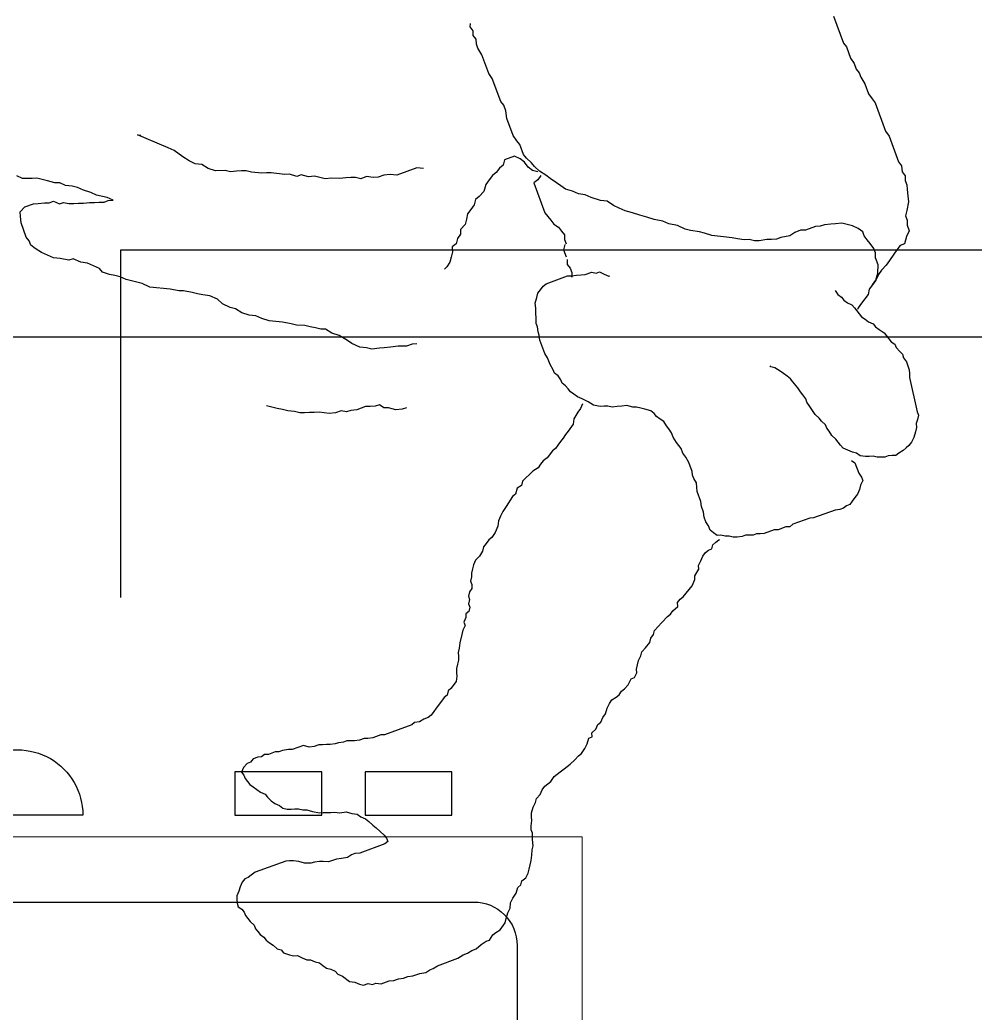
# Model space of a CAD drawing. Header units: millimetres. Extents: x 33350 to 35310, y -217097 to -211540.
# Drawn here: x 33778.88 to 33822.87, y -214565.25 to -214519.48 of the extents above; entities that cross this region are included whole.
import ezdxf
from ezdxf.enums import TextEntityAlignment as Align

# ---------------------------------------------------------------- set-up
doc = ezdxf.new("R2010")
doc.units = ezdxf.units.MM
doc.header["$LTSCALE"] = 60
doc.header["$MEASUREMENT"] = 0
doc.linetypes.add('DASHED', pattern=[0.75, 0.5, -0.25])
for name, color, linetype, lineweight in [('-DWG_ANA', 7, 'Continuous', 0), ('-DWG_DETAY1', 7, 'Continuous', 25), ('NO', 7, 'Continuous', 0), ('s-depo', 140, 'Continuous', 25)]:
    doc.layers.add(name, color=color, linetype=linetype, lineweight=lineweight)
doc.layers.add('BL-E', color=32, linetype='Continuous')
doc.styles.add('ROMANS', font='ROMANSTW.SHX', dxfattribs={"width": 0.8})

# ---------------------------------------------------------------- blocks, each defined once
blk = doc.blocks.new('1YM-inox2000STR')
at = {"layer": '-DWG_ANA', "color": 0}
for p, q in [((0, 0), (0, -34)), ((0, -34), (61, -34))]:
    blk.add_line(p, q, dxfattribs=at)
at = {"layer": '-DWG_DETAY1', "color": 0}
blk.add_lwpolyline([(58, -5), (58, -29, -0.414214), (56, -31), (5, -31, -0.414214), (3, -29), (3, -5, -0.414214), (5, -3), (56, -3, -0.414214)], format="xyb", close=True, dxfattribs=at)
for points in [[(10, -35), (6, -35), (6, -37), (10, -37), (10, -35)], [(16, -35), (12, -35), (12, -37), (16, -37), (16, -35)]]:
    blk.add_lwpolyline(points, dxfattribs=at)
blk.add_lwpolyline([(26, -35), (29, -35, -1.004224), (23, -35), (26, -35)], format="xyb", dxfattribs=at)
at = {"layer": 'NO', "linetype": 'Continuous', "style": 'ROMANS', "width": 0.8}
blk.add_attdef('NO', text='', height=10, dxfattribs=at).set_placement((31, -17), align=Align.MIDDLE)
blk = doc.blocks.new('T_C')
at = {"layer": '-DWG_DETAY1', "color": 0, "linetype": 'DASHED'}
for p, q in [((5, -4), (5, 12)), ((45, 12), (45, -4))]:
    blk.add_line(p, q, dxfattribs=at)
at = {"layer": '-DWG_DETAY1', "color": 0, "linetype": 'Continuous'}
blk.add_line((45, -4), (5, -4), dxfattribs=at)
blk = doc.blocks.new('7878')
at = {"layer": 'BL-E', "linetype": 'Continuous'}
blk.add_lwpolyline([(44146.557, -28834.535), (44146.557, -29019.535), (44216.557, -29019.535), (44216.557, -28834.535)], close=True, dxfattribs=at)
at = {"layer": 'BL-E', "linetype": 'Continuous', "extrusion": (0, 0, -1), "zscale": -1, "rotation": 270}
blk.add_blockref('T_C', (-44216.557, -28959.535), dxfattribs=at)
at = {"layer": 'BL-E', "linetype": 'Continuous', "style": 'ROMANS', "text_generation_flag": 4, "width": 0.8}
blk.add_attdef('NO', text='', height=10, rotation=270, dxfattribs=at).set_placement((44189.265, -28998.355), align=Align.MIDDLE)
blk = doc.blocks.new('İNSAN-1')
for p, q in [((-32.809, 5.156), (-33.268, 3.91)), ((-16.212, 4.485), (-16.074, 4.657)), ((-16.074, 4.657), (-16.091, 4.813)), ((-16.357, 4.091), (-16.219, 4.264)), ((-16.219, 4.264), (-16.212, 4.485)), ((-33.406, 3.737), (-33.599, 3.212)), ((-33.268, 3.91), (-33.406, 3.737)), ((-16.623, 3.369), (-16.436, 3.673)), ((-16.436, 3.673), (-16.364, 3.87)), ((-16.364, 3.87), (-16.357, 4.091)), ((-33.599, 3.212), (-33.762, 2.974)), ((-16.937, 2.516), (-16.623, 3.369)), ((-33.762, 2.974), (-33.858, 2.712)), ((-34.069, 2.342), (-34.255, 2.038)), ((-33.996, 2.539), (-34.069, 2.342)), ((-33.858, 2.712), (-33.996, 2.539)), ((-17.099, 2.278), (-16.937, 2.516)), ((-34.255, 2.038), (-34.424, 1.579)), ((-17.485, 1.229), (-17.099, 2.278)), ((-34.424, 1.579), (-34.586, 1.341)), ((-34.725, 1.168), (-35.208, -0.144)), ((-34.586, 1.341), (-34.725, 1.168)), ((-17.72, 0.793), (-17.623, 1.056)), ((-17.623, 1.056), (-17.485, 1.229)), ((-17.775, 0.441), (-17.72, 0.793)), ((-18.065, -0.346), (-17.775, 0.441)), ((-35.37, -0.382), (-35.804, -1.563)), ((-35.208, -0.144), (-35.37, -0.382)), ((-18.227, -0.584), (-18.065, -0.346)), ((-2.172, -0.907), (-0.76, -0.31)), ((-0.76, -0.31), (-0.915, -0.327)), ((-18.534, -1.216), (-18.365, -0.757)), ((-18.365, -0.757), (-18.227, -0.584)), ((-2.442, -1.032), (-2.172, -0.907)), ((-18.672, -1.389), (-18.534, -1.216)), ((-18.386, -1.42), (-18.116, -1.295)), ((-18.116, -1.295), (-17.657, -1.465)), ((-3.143, -1.519), (-2.849, -1.329)), ((-2.849, -1.329), (-2.442, -1.032)), ((-35.943, -1.736), (-35.974, -2.022)), ((-35.804, -1.563), (-35.943, -1.736)), ((-19.266, -1.99), (-19.038, -1.775)), ((-19.038, -1.775), (-18.9, -1.603)), ((-18.955, -1.955), (-18.752, -1.807)), ((-18.9, -1.603), (-18.672, -1.389)), ((-18.752, -1.807), (-18.589, -1.568)), ((-18.589, -1.568), (-18.386, -1.42)), ((-17.657, -1.465), (-17.598, -1.71)), ((-17.598, -1.71), (-17.425, -1.848)), ((-4.016, -1.867), (-3.723, -1.677)), ((-3.723, -1.677), (-3.412, -1.643)), ((-3.412, -1.643), (-3.143, -1.519)), ((-36.112, -2.195), (-36.118, -2.416)), ((-35.974, -2.022), (-36.112, -2.195)), ((-19.763, -2.328), (-19.56, -2.179)), ((-19.56, -2.179), (-19.266, -1.99)), ((-19.339, -2.186), (-19.19, -2.39)), ((-19.201, -2.014), (-18.955, -1.955)), ((-17.425, -1.848), (-17.277, -2.052)), ((-17.277, -2.052), (-17.104, -2.19)), ((-17.104, -2.19), (-16.955, -2.393)), ((-13.93, -1.868), (-13.619, -1.834)), ((-13.619, -1.834), (-12.7, -2.172)), ((-12.7, -2.172), (-12.389, -2.137)), ((-12.389, -2.137), (-12.102, -2.168)), ((-12.102, -2.168), (-11.84, -2.265)), ((-11.84, -2.265), (-11.619, -2.272)), ((-11.619, -2.272), (-11.308, -2.237)), ((-11.308, -2.237), (-11.045, -2.334)), ((-11.045, -2.334), (-10.8, -2.275)), ((-10.8, -2.275), (-10.579, -2.282)), ((-10.579, -2.282), (-10.358, -2.289)), ((-9.408, -2.341), (-9.163, -2.282)), ((-9.163, -2.282), (-8.918, -2.223)), ((-8.918, -2.223), (-8.631, -2.254)), ((-8.631, -2.254), (-8.296, -2.154)), ((-8.296, -2.154), (-8.099, -2.227)), ((-8.099, -2.227), (-7.764, -2.127)), ((-7.764, -2.127), (-7.543, -2.134)), ((-7.543, -2.134), (-6.921, -2.064)), ((-6.921, -2.064), (-6.7, -2.071)), ((-6.7, -2.071), (-6.479, -2.078)), ((-6.479, -2.078), (-6.013, -2.026)), ((-6.013, -2.026), (-5.768, -1.968)), ((-5.768, -1.968), (-5.547, -1.974)), ((-5.547, -1.974), (-5.325, -1.981)), ((-5.325, -1.981), (-5.039, -2.012)), ((-5.039, -2.012), (-4.794, -1.954)), ((-4.794, -1.954), (-4.351, -1.967)), ((-4.351, -1.967), (-4.016, -1.867)), ((4.533, -2.333), (4.802, -2.208)), ((-36.191, -2.613), (-36.198, -2.834)), ((-36.118, -2.416), (-36.191, -2.613)), ((-20.464, -2.815), (-20.261, -2.666)), ((-20.261, -2.666), (-20.057, -2.518)), ((-20.057, -2.518), (-19.763, -2.328)), ((-19.017, -2.528), (-19.524, -3.906)), ((-19.19, -2.39), (-19.017, -2.528)), ((-16.955, -2.393), (-16.807, -2.597)), ((-16.807, -2.597), (-16.706, -2.932)), ((-10.358, -2.289), (-10.071, -2.32)), ((-10.071, -2.32), (-9.695, -2.31)), ((-9.695, -2.31), (-9.408, -2.341)), ((1.728, -2.865), (1.997, -2.74)), ((1.997, -2.74), (2.243, -2.682)), ((2.243, -2.682), (2.554, -2.647)), ((2.554, -2.647), (2.823, -2.523)), ((2.823, -2.523), (3.044, -2.53)), ((3.044, -2.53), (3.379, -2.429)), ((3.379, -2.429), (3.624, -2.371)), ((3.624, -2.371), (3.869, -2.312)), ((3.869, -2.312), (4.09, -2.319)), ((4.09, -2.319), (4.312, -2.326)), ((4.312, -2.326), (4.533, -2.333)), ((-36.229, -3.12), (-36.26, -3.407)), ((-36.198, -2.834), (-36.229, -3.12)), ((-22.074, -3.34), (-21.649, -3.198)), ((-21.649, -3.198), (-21.38, -3.074)), ((-21.38, -3.074), (-21.069, -3.039)), ((-21.069, -3.039), (-20.799, -2.915)), ((-20.799, -2.915), (-20.464, -2.815)), ((-16.706, -2.932), (-16.492, -3.16)), ((-16.492, -3.16), (-16.319, -3.298)), ((0.633, -3.207), (1.124, -3.089)), ((1.124, -3.089), (1.393, -2.965)), ((1.393, -2.965), (1.728, -2.865)), ((-36.26, -3.407), (-36.183, -3.807)), ((-22.947, -3.689), (-22.678, -3.564)), ((-22.678, -3.564), (-22.385, -3.374)), ((-22.385, -3.374), (-22.074, -3.34)), ((-16.319, -3.298), (-16.26, -3.543)), ((-16.26, -3.543), (-16.112, -3.747)), ((0.364, -3.331), (0.633, -3.207)), ((0.585, -3.338), (0.364, -3.331)), ((0.782, -3.41), (0.585, -3.338)), ((1.003, -3.417), (0.782, -3.41)), ((1.224, -3.424), (1.003, -3.417)), ((1.445, -3.431), (1.224, -3.424)), ((1.732, -3.462), (1.445, -3.431)), ((1.953, -3.469), (1.732, -3.462)), ((2.174, -3.476), (1.953, -3.469)), ((2.395, -3.483), (2.174, -3.476)), ((2.64, -3.424), (2.395, -3.483)), ((2.837, -3.496), (2.64, -3.424)), ((3.107, -3.372), (2.837, -3.496)), ((3.303, -3.445), (3.107, -3.372)), ((3.524, -3.451), (3.303, -3.445)), ((3.811, -3.482), (3.524, -3.451)), ((4.032, -3.489), (3.811, -3.482)), ((4.426, -3.634), (4.032, -3.489)), ((4.64, -3.862), (4.426, -3.634)), ((-36.125, -4.052), (-36.197, -4.249)), ((-36.183, -3.807), (-36.125, -4.052)), ((-24.557, -4.214), (-24.222, -4.113)), ((-24.222, -4.113), (-23.887, -4.013)), ((-23.887, -4.013), (-23.552, -3.913)), ((-23.552, -3.913), (-23.217, -3.813)), ((-23.217, -3.813), (-22.947, -3.689)), ((-19.662, -4.078), (-19.801, -4.251)), ((-19.524, -3.906), (-19.662, -4.078)), ((-16.112, -3.747), (-15.963, -3.95)), ((-15.963, -3.95), (-15.904, -4.196)), ((4.603, -4.37), (4.634, -4.083)), ((4.634, -4.083), (4.64, -3.862)), ((-36.204, -4.47), (-36.301, -4.733)), ((-36.197, -4.249), (-36.204, -4.47)), ((-33.952, -4.629), (-33.682, -4.504)), ((-33.682, -4.504), (-33.437, -4.446)), ((-33.437, -4.446), (-33.192, -4.387)), ((-33.192, -4.387), (-32.905, -4.418)), ((-32.905, -4.418), (-32.684, -4.425)), ((-32.684, -4.425), (-32.398, -4.456)), ((-32.398, -4.456), (-32.201, -4.529)), ((-32.201, -4.529), (-31.98, -4.535)), ((-31.98, -4.535), (-31.52, -4.705)), ((-25.987, -4.656), (-25.628, -4.49)), ((-25.628, -4.49), (-25.227, -4.414)), ((-25.227, -4.414), (-24.957, -4.29)), ((-24.957, -4.29), (-24.557, -4.214)), ((-20.142, -4.572), (-20.28, -4.745)), ((-19.939, -4.424), (-20.142, -4.572)), ((-19.801, -4.251), (-19.939, -4.424)), ((-15.904, -4.196), (-15.846, -4.441)), ((-15.846, -4.441), (-15.631, -4.669)), ((4.361, -5.026), (4.603, -4.37)), ((-36.301, -4.733), (-36.176, -5.002)), ((-36.176, -5.002), (-36.076, -5.337)), ((-34.366, -5.147), (-34.228, -4.974)), ((-34.228, -4.974), (-34.156, -4.777)), ((-34.156, -4.777), (-33.952, -4.629)), ((-31.52, -4.705), (-31.299, -4.711)), ((-31.299, -4.711), (-31.036, -4.808)), ((-31.036, -4.808), (-30.798, -4.97)), ((-30.798, -4.97), (-30.38, -5.05)), ((-28.145, -5.053), (-27.213, -4.949)), ((-27.213, -4.949), (-26.878, -4.849)), ((-26.878, -4.849), (-26.633, -4.79)), ((-26.633, -4.79), (-26.232, -4.714)), ((-26.232, -4.714), (-25.987, -4.656)), ((-20.419, -4.918), (-20.425, -5.139)), ((-20.28, -4.745), (-20.419, -4.918)), ((-15.631, -4.669), (-15.638, -4.89)), ((-15.638, -4.89), (-15.49, -5.093)), ((4.223, -5.198), (4.361, -5.026)), ((-36.076, -5.337), (-35.879, -5.409)), ((-35.879, -5.409), (-35.73, -5.613)), ((-34.666, -5.558), (-34.504, -5.319)), ((-34.504, -5.319), (-34.366, -5.147)), ((-30.38, -5.05), (-30.183, -5.122)), ((-30.183, -5.122), (-29.962, -5.129)), ((-29.962, -5.129), (-29.741, -5.136)), ((-29.741, -5.136), (-29.389, -5.191)), ((-29.389, -5.191), (-29.168, -5.198)), ((-29.168, -5.198), (-28.922, -5.139)), ((-28.922, -5.139), (-28.701, -5.146)), ((-28.701, -5.146), (-28.391, -5.112)), ((-28.391, -5.112), (-28.145, -5.053)), ((-20.425, -5.139), (-20.498, -5.335)), ((-20.432, -5.36), (-20.373, -5.605)), ((-15.49, -5.093), (-15.431, -5.338)), ((-15.431, -5.338), (-15.258, -5.476)), ((-15.258, -5.476), (-15.265, -5.697)), ((3.947, -5.544), (4.151, -5.395)), ((4.151, -5.395), (4.223, -5.198)), ((-35.73, -5.613), (-35.582, -5.817)), ((-35.582, -5.817), (-35.391, -6.11)), ((-34.746, -5.975), (-34.739, -5.754)), ((-34.739, -5.754), (-34.666, -5.558)), ((-20.373, -5.605), (-20.494, -5.933)), ((-15.265, -5.697), (-15.206, -5.943)), ((-15.206, -5.943), (-15.147, -6.188)), ((3.115, -5.982), (3.384, -5.858)), ((3.384, -5.858), (3.653, -5.734)), ((3.653, -5.734), (3.947, -5.544)), ((-35.391, -6.11), (-35.243, -6.314)), ((-35.243, -6.314), (-35.029, -6.542)), ((-34.866, -6.303), (-34.746, -5.975)), ((-34.856, -6.68), (-34.866, -6.303)), ((-20.549, -6.285), (-20.687, -6.458)), ((-20.542, -6.064), (-20.549, -6.285)), ((-15.147, -6.188), (-14.998, -6.391)), ((-14.998, -6.391), (-14.891, -6.505)), ((0.997, -6.469), (1.267, -6.345)), ((1.267, -6.345), (1.536, -6.221)), ((1.536, -6.221), (1.847, -6.186)), ((1.847, -6.186), (2.206, -6.02)), ((2.206, -6.02), (2.403, -6.093)), ((2.403, -6.093), (2.804, -6.017)), ((2.804, -6.017), (3.115, -5.982)), ((-35.029, -6.542), (-34.88, -6.745)), ((-34.88, -6.745), (-34.756, -7.015)), ((-34.756, -7.015), (-34.856, -6.68)), ((-22.465, -6.826), (-22.517, -6.806)), ((-22.251, -6.727), (-22.465, -6.826)), ((-22.037, -6.628), (-22.251, -6.727)), ((-21.88, -6.686), (-22.037, -6.628)), ((-21.686, -6.639), (-21.88, -6.686)), ((-21.373, -6.754), (-21.686, -6.639)), ((-21.198, -6.76), (-21.373, -6.754)), ((-20.97, -6.784), (-21.198, -6.76)), ((-20.742, -6.809), (-20.97, -6.784)), ((-20.76, -6.654), (-20.767, -6.875)), ((-20.767, -6.875), (-20.742, -6.81)), ((-20.687, -6.458), (-20.76, -6.654)), ((-20.567, -6.814), (-20.742, -6.809)), ((-19.576, -7.179), (-20.567, -6.814)), ((-0.236, -6.984), (0.034, -6.86)), ((0.034, -6.86), (0.279, -6.801)), ((0.279, -6.801), (0.524, -6.742)), ((0.524, -6.742), (0.859, -6.642)), ((0.859, -6.642), (0.997, -6.469)), ((-34.756, -7.015), (-34.607, -7.218)), ((-34.607, -7.218), (-34.756, -7.015)), ((-34.607, -7.218), (-34.458, -7.422)), ((-19.439, -7.289), (-19.576, -7.179)), ((-19.321, -7.45), (-19.439, -7.289)), ((-1.33, -7.326), (-0.971, -7.16)), ((-0.971, -7.16), (-0.726, -7.101)), ((-0.726, -7.101), (-0.481, -7.043)), ((-0.481, -7.043), (-0.236, -6.984)), ((-34.458, -7.422), (-34.4, -7.667)), ((-34.4, -7.667), (-34.251, -7.871)), ((-33.016, -7.674), (-33.177, -7.792)), ((-32.887, -7.485), (-33.016, -7.674)), ((-19.203, -7.612), (-19.321, -7.45)), ((-19.156, -7.807), (-19.203, -7.612)), ((-4.446, -7.892), (-4.086, -7.727)), ((-4.086, -7.727), (-3.776, -7.692)), ((-3.776, -7.692), (-3.53, -7.633)), ((-3.53, -7.633), (-3.285, -7.575)), ((-3.285, -7.575), (-2.885, -7.499)), ((-2.885, -7.499), (-2.663, -7.505)), ((-2.663, -7.505), (-2.263, -7.429)), ((-2.263, -7.429), (-1.952, -7.395)), ((-1.952, -7.395), (-1.641, -7.36)), ((-1.641, -7.36), (-1.33, -7.326)), ((-34.251, -7.871), (-34.102, -8.075)), ((-34.102, -8.075), (-33.954, -8.278)), ((-33.663, -8.145), (-33.772, -8.282)), ((-33.449, -8.047), (-33.663, -8.145)), ((-33.287, -7.929), (-33.449, -8.047)), ((-33.177, -7.792), (-33.287, -7.929)), ((-19.077, -8.073), (-19.156, -7.807)), ((-19.101, -8.3), (-19.077, -8.073)), ((-5.033, -8.272), (-4.674, -8.106)), ((-4.674, -8.106), (-4.446, -7.892)), ((-34.101, -8.694), (-34.263, -8.812)), ((-33.992, -8.557), (-34.101, -8.694)), ((-33.882, -8.42), (-33.992, -8.557)), ((-33.954, -8.278), (-33.912, -8.368)), ((-33.772, -8.282), (-33.882, -8.42)), ((-19.118, -8.827), (-19.107, -8.476)), ((-19.107, -8.476), (-19.101, -8.3)), ((-6.487, -8.78), (-6.217, -8.656)), ((-6.217, -8.656), (-5.906, -8.621)), ((-5.906, -8.621), (-5.571, -8.521)), ((-5.571, -8.521), (-5.278, -8.331)), ((-5.278, -8.331), (-5.033, -8.272)), ((-34.639, -9.028), (-34.748, -9.165)), ((-34.425, -8.93), (-34.639, -9.028)), ((-34.263, -8.812), (-34.425, -8.93)), ((-19.181, -9.158), (-19.123, -9.002)), ((-19.123, -9.002), (-19.118, -8.827)), ((-8.956, -9.212), (-8.711, -9.153)), ((-8.711, -9.153), (-8.466, -9.094)), ((-8.466, -9.094), (-8.089, -9.084)), ((-8.089, -9.084), (-7.844, -9.025)), ((-7.844, -9.025), (-7.443, -8.949)), ((-7.443, -8.949), (-7.132, -8.915)), ((-7.132, -8.915), (-6.822, -8.88)), ((-6.822, -8.88), (-6.487, -8.78)), ((-35.253, -9.571), (-35.362, -9.708)), ((-35.143, -9.434), (-35.253, -9.571)), ((-34.91, -9.283), (-35.143, -9.434)), ((-34.748, -9.165), (-34.91, -9.283)), ((-19.287, -9.77), (-19.263, -9.542)), ((-19.263, -9.542), (-19.205, -9.386)), ((-19.205, -9.386), (-19.181, -9.158)), ((-10.434, -9.785), (-10.051, -9.554)), ((-10.051, -9.554), (-9.716, -9.453)), ((-9.716, -9.453), (-9.422, -9.264)), ((-9.422, -9.264), (-9.201, -9.27)), ((-9.201, -9.27), (-8.956, -9.212)), ((-35.634, -9.963), (-35.691, -10.12)), ((-35.472, -9.845), (-35.634, -9.963)), ((-35.362, -9.708), (-35.472, -9.845)), ((-19.517, -10.395), (-19.287, -9.77)), ((-13.626, -9.951), (-13.405, -9.958)), ((-13.405, -9.958), (-13.142, -10.055)), ((-13.142, -10.055), (-12.766, -10.044)), ((-12.766, -10.044), (-12.413, -10.099)), ((-10.997, -10.099), (-10.638, -9.933)), ((-10.638, -9.933), (-10.434, -9.785)), ((-35.982, -10.427), (-36.04, -10.583)), ((-35.872, -10.29), (-35.982, -10.427)), ((-35.691, -10.12), (-35.872, -10.29)), ((-19.646, -10.584), (-19.517, -10.395)), ((-12.413, -10.099), (-12.127, -10.13)), ((-12.127, -10.13), (-11.905, -10.137)), ((-11.905, -10.137), (-11.553, -10.193)), ((-11.553, -10.193), (-11.308, -10.134)), ((-11.308, -10.134), (-10.997, -10.099)), ((-36.168, -10.772), (-36.303, -11.137)), ((-36.04, -10.583), (-36.168, -10.772)), ((-29.92, -11.002), (-29.901, -10.95)), ((-19.909, -11.138), (-19.761, -10.897)), ((-19.761, -10.897), (-19.646, -10.584)), ((-36.308, -11.312), (-36.313, -11.488)), ((-36.303, -11.137), (-36.308, -11.312)), ((-30.833, -11.553), (-30.672, -11.435)), ((-30.672, -11.435), (-30.51, -11.317)), ((-30.51, -11.317), (-30.348, -11.199)), ((-30.348, -11.199), (-30.115, -11.048)), ((-30.115, -11.048), (-29.92, -11.002)), ((-20.257, -11.601), (-20.129, -11.412)), ((-20.129, -11.412), (-19.967, -11.294)), ((-19.967, -11.294), (-19.909, -11.138)), ((-36.313, -11.488), (-36.661, -13.075)), ((-31.162, -11.964), (-30.943, -11.69)), ((-30.943, -11.69), (-30.833, -11.553)), ((-20.586, -12.013), (-20.477, -11.876)), ((-20.477, -11.876), (-20.315, -11.758)), ((-20.315, -11.758), (-20.257, -11.601)), ((-31.53, -12.48), (-31.401, -12.291)), ((-31.401, -12.291), (-31.291, -12.153)), ((-31.291, -12.153), (-31.162, -11.964)), ((-21.02, -12.386), (-20.858, -12.268)), ((-20.858, -12.268), (-20.696, -12.15)), ((-20.696, -12.15), (-20.586, -12.013)), ((-31.716, -12.825), (-31.587, -12.636)), ((-31.587, -12.636), (-31.53, -12.48)), ((-23.565, -12.868), (-23.299, -12.789)), ((-23.299, -12.789), (-23.071, -12.813)), ((-23.071, -12.813), (-22.843, -12.838)), ((-22.07, -12.827), (-21.752, -12.767)), ((-21.752, -12.767), (-21.519, -12.616)), ((-21.519, -12.616), (-21.233, -12.484)), ((-21.258, -12.712), (-21.159, -12.926)), ((-21.233, -12.484), (-21.02, -12.386)), ((-12.101, -12.896), (-11.897, -12.748)), ((-11.897, -12.748), (-11.701, -12.82)), ((-6.944, -12.858), (-6.699, -12.799)), ((-36.661, -13.075), (-36.719, -13.231)), ((-36.719, -13.231), (-36.672, -13.426)), ((-32.155, -13.374), (-31.974, -13.204)), ((-31.974, -13.204), (-31.845, -13.014)), ((-31.845, -13.014), (-31.716, -12.825)), ((-24.667, -13.291), (-24.557, -13.154)), ((-24.557, -13.154), (-24.396, -13.036)), ((-24.396, -13.036), (-24.13, -12.956)), ((-24.13, -12.956), (-23.935, -12.909)), ((-23.935, -12.909), (-23.74, -12.863)), ((-23.74, -12.863), (-23.565, -12.868)), ((-22.843, -12.838), (-22.616, -12.863)), ((-22.616, -12.863), (-22.421, -12.816)), ((-22.421, -12.816), (-22.245, -12.822)), ((-22.245, -12.822), (-22.07, -12.827)), ((-21.159, -12.926), (-21.041, -13.087)), ((-21.041, -13.087), (-20.857, -13.392)), ((-13.141, -12.886), (-12.944, -12.958)), ((-12.944, -12.958), (-12.657, -12.989)), ((-12.657, -12.989), (-12.322, -12.889)), ((-12.322, -12.889), (-12.101, -12.896)), ((-11.701, -12.82), (-11.479, -12.827)), ((-11.479, -12.827), (-11.258, -12.834)), ((-11.258, -12.834), (-10.865, -12.979)), ((-10.865, -12.979), (-10.578, -13.01)), ((-10.578, -13.01), (-10.381, -13.082)), ((-10.381, -13.082), (-10.136, -13.024)), ((-10.136, -13.024), (-9.873, -13.12)), ((-9.873, -13.12), (-9.587, -13.151)), ((-9.587, -13.151), (-9.12, -13.099)), ((-9.12, -13.099), (-8.899, -13.106)), ((-8.899, -13.106), (-8.678, -13.113)), ((-8.678, -13.113), (-8.457, -13.12)), ((-8.457, -13.12), (-8.236, -13.127)), ((-8.236, -13.127), (-7.991, -13.068)), ((-7.991, -13.068), (-7.68, -13.034)), ((-7.68, -13.034), (-7.435, -12.975)), ((-7.435, -12.975), (-7.189, -12.916)), ((-7.189, -12.916), (-6.944, -12.858)), ((-36.672, -13.426), (-36.625, -13.621)), ((-36.625, -13.621), (-36.631, -13.796)), ((-32.503, -13.837), (-32.445, -13.681)), ((-32.445, -13.681), (-32.264, -13.511)), ((-32.264, -13.511), (-32.155, -13.374)), ((-25.229, -13.853), (-25.119, -13.716)), ((-25.119, -13.716), (-24.991, -13.526)), ((-24.991, -13.526), (-24.829, -13.409)), ((-24.829, -13.409), (-24.667, -13.291)), ((-20.857, -13.392), (-20.83, -13.638)), ((-20.83, -13.638), (-20.594, -13.962)), ((-36.631, -13.796), (-36.584, -13.991)), ((-36.584, -13.991), (-36.504, -14.257)), ((-32.922, -14.333), (-32.741, -14.163)), ((-32.741, -14.163), (-32.612, -13.974)), ((-32.612, -13.974), (-32.503, -13.837)), ((-25.435, -14.25), (-25.358, -14.042)), ((-25.358, -14.042), (-25.229, -13.853)), ((-20.594, -13.962), (-20.476, -14.124)), ((-20.476, -14.124), (-20.358, -14.285)), ((-36.504, -14.257), (-36.405, -14.471)), ((-36.405, -14.471), (-36.287, -14.632)), ((-36.287, -14.632), (-36.15, -14.742)), ((-33.251, -14.744), (-33.141, -14.607)), ((-33.141, -14.607), (-33.032, -14.47)), ((-33.032, -14.47), (-32.922, -14.333)), ((-25.802, -14.766), (-25.692, -14.629)), ((-25.692, -14.629), (-25.583, -14.492)), ((-25.583, -14.492), (-25.435, -14.25)), ((-20.358, -14.285), (-20.24, -14.447)), ((-20.24, -14.447), (-20.122, -14.609)), ((-20.122, -14.609), (-20.004, -14.771)), ((-36.15, -14.742), (-36.013, -14.852)), ((-36.013, -14.852), (-35.824, -14.98)), ((-35.824, -14.98), (-35.687, -15.09)), ((-35.687, -15.09), (-35.511, -15.096)), ((-35.511, -15.096), (-35.335, -15.101)), ((-35.335, -15.101), (-35.179, -15.159)), ((-34.035, -15.106), (-33.874, -14.989)), ((-33.874, -14.989), (-33.679, -14.942)), ((-33.679, -14.942), (-33.465, -14.843)), ((-33.465, -14.843), (-33.251, -14.744)), ((-26.007, -15.163), (-25.879, -14.974)), ((-25.879, -14.974), (-25.802, -14.766)), ((-20.004, -14.771), (-19.867, -14.88)), ((-19.867, -14.88), (-19.631, -15.204)), ((-35.179, -15.159), (-35.004, -15.164)), ((-35.004, -15.164), (-34.828, -15.17)), ((-34.828, -15.17), (-34.633, -15.123)), ((-34.633, -15.123), (-34.458, -15.128)), ((-34.458, -15.128), (-34.282, -15.134)), ((-34.282, -15.134), (-34.035, -15.106)), ((-33.799, -15.43), (-33.972, -15.899)), ((-33.638, -15.312), (-33.799, -15.43)), ((-26.309, -15.821), (-26.155, -15.405)), ((-26.155, -15.405), (-26.007, -15.163)), ((-19.631, -15.204), (-19.441, -15.333)), ((-19.441, -15.333), (-19.323, -15.494)), ((-19.323, -15.494), (-19.205, -15.656)), ((-33.972, -15.899), (-34.101, -16.088)), ((-26.372, -16.153), (-26.314, -15.997)), ((-26.314, -15.997), (-26.309, -15.821)), ((-19.205, -15.656), (-18.964, -15.804)), ((-18.964, -15.804), (-18.794, -15.985)), ((-18.794, -15.985), (-18.657, -16.095)), ((-34.101, -16.088), (-34.158, -16.244)), ((-34.158, -16.244), (-34.059, -16.458)), ((-34.059, -16.458), (-34.013, -16.653)), ((-26.525, -16.57), (-26.501, -16.342)), ((-26.501, -16.342), (-26.372, -16.153)), ((-18.657, -16.095), (-18.486, -16.276)), ((-18.486, -16.276), (-18.44, -16.47)), ((-18.44, -16.47), (-18.25, -16.599)), ((-34.013, -16.653), (-33.914, -16.867)), ((-33.914, -16.867), (-33.796, -17.028)), ((-26.703, -17.214), (-26.531, -16.745)), ((-26.531, -16.745), (-26.525, -16.57)), ((-18.25, -16.599), (-18.171, -16.865)), ((-18.171, -16.865), (-18.034, -16.975)), ((-33.796, -17.028), (-33.678, -17.19)), ((-33.678, -17.19), (-33.56, -17.352)), ((-33.56, -17.352), (-33.404, -17.409)), ((-26.728, -17.442), (-26.703, -17.214)), ((-18.034, -16.975), (-17.732, -17.441)), ((-33.404, -17.409), (-33.266, -17.519)), ((-33.266, -17.519), (-33.11, -17.577)), ((-33.11, -17.577), (-32.882, -17.601)), ((-32.882, -17.601), (-31.892, -17.966)), ((-26.848, -17.93), (-26.824, -17.702)), ((-26.824, -17.702), (-26.728, -17.442)), ((-17.732, -17.441), (-17.581, -17.674)), ((-17.581, -17.674), (-17.482, -17.888)), ((-31.892, -17.966), (-31.717, -17.971)), ((-31.717, -17.971), (-30.935, -18.259)), ((-30.935, -18.259), (-30.798, -18.369)), ((-27.054, -18.327), (-26.925, -18.138)), ((-26.925, -18.138), (-26.848, -17.93)), ((-17.482, -17.888), (-17.383, -18.102)), ((-17.383, -18.102), (-17.355, -18.348)), ((-30.798, -18.369), (-30.622, -18.374)), ((-30.622, -18.374), (-30.257, -18.508)), ((-30.257, -18.508), (-30.082, -18.514)), ((-30.082, -18.514), (-29.613, -18.687)), ((-29.613, -18.687), (-29.437, -18.692)), ((-29.437, -18.692), (-29.262, -18.698)), ((-29.262, -18.698), (-29.105, -18.755)), ((-29.105, -18.755), (-28.93, -18.761)), ((-28.93, -18.761), (-28.754, -18.766)), ((-27.454, -18.771), (-27.292, -18.654)), ((-27.292, -18.654), (-27.13, -18.536)), ((-27.13, -18.536), (-27.054, -18.327)), ((-17.355, -18.348), (-17.224, -18.633)), ((-17.224, -18.633), (-17.073, -18.866)), ((-28.754, -18.766), (-28.598, -18.824)), ((-28.598, -18.824), (-28.37, -18.848)), ((-28.37, -18.848), (-28.195, -18.854)), ((-28.195, -18.854), (-28, -18.807)), ((-28, -18.807), (-27.824, -18.813)), ((-27.824, -18.813), (-27.63, -18.766)), ((-27.63, -18.766), (-27.454, -18.771)), ((-27.531, -18.98), (-27.583, -18.961)), ((-27.394, -19.089), (-27.531, -18.98)), ((-27.256, -19.199), (-27.394, -19.089)), ((-27.21, -19.394), (-27.256, -19.199)), ((-17.073, -18.866), (-16.936, -18.976)), ((-16.936, -18.976), (-16.818, -19.138)), ((-16.818, -19.138), (-16.7, -19.3)), ((-27.053, -19.451), (-27.21, -19.394)), ((-26.916, -19.561), (-27.053, -19.451)), ((-26.798, -19.723), (-26.916, -19.561)), ((-16.7, -19.3), (-16.653, -19.494)), ((-16.653, -19.494), (-16.502, -19.727)), ((-26.699, -19.937), (-26.798, -19.723)), ((-26.6, -20.15), (-26.699, -19.937)), ((-16.502, -19.727), (-16.332, -19.908)), ((-16.332, -19.908), (-16.233, -20.122)), ((-16.233, -20.122), (-16.186, -20.317)), ((-26.606, -20.326), (-26.6, -20.15)), ((-26.422, -20.63), (-26.606, -20.326)), ((-16.186, -20.317), (-16.14, -20.511)), ((-16.14, -20.511), (-16.145, -20.687)), ((-26.427, -20.806), (-26.422, -20.63)), ((-26.296, -21.091), (-26.427, -20.806)), ((-16.156, -21.038), (-16.161, -21.213)), ((-16.098, -20.881), (-16.156, -21.038)), ((-16.145, -20.687), (-16.098, -20.881)), ((-25.889, -21.595), (-26.296, -21.091)), ((-16.161, -21.213), (-16.043, -21.375)), ((-16.043, -21.375), (-15.996, -21.57)), ((-25.752, -21.705), (-25.889, -21.595)), ((-25.634, -21.867), (-25.752, -21.705)), ((-25.64, -22.042), (-25.634, -21.867)), ((-16.007, -21.921), (-16.065, -22.077)), ((-15.996, -21.57), (-16.054, -21.726)), ((-16.054, -21.726), (-16.007, -21.921)), ((-25.417, -22.242), (-25.64, -22.042)), ((-25.299, -22.404), (-25.417, -22.242)), ((-25.162, -22.514), (-25.299, -22.404)), ((-16.065, -22.077), (-16.018, -22.271)), ((-16.018, -22.271), (-15.881, -22.381)), ((-15.881, -22.381), (-15.886, -22.557)), ((-24.907, -22.785), (-25.162, -22.514)), ((-24.737, -22.966), (-24.907, -22.785)), ((-15.886, -22.557), (-15.788, -22.77)), ((-15.788, -22.77), (-15.845, -22.927)), ((-24.567, -23.147), (-24.737, -22.966)), ((-24.52, -23.341), (-24.567, -23.147)), ((-24.402, -23.503), (-24.52, -23.341)), ((-15.845, -22.927), (-15.746, -23.141)), ((-15.746, -23.141), (-15.699, -23.335)), ((-15.699, -23.335), (-15.606, -23.724)), ((-24.355, -23.698), (-24.402, -23.503)), ((-24.152, -23.95), (-24.355, -23.698)), ((-15.606, -23.724), (-15.579, -23.971)), ((-23.982, -24.131), (-24.152, -23.95)), ((-23.935, -24.326), (-23.982, -24.131)), ((-15.579, -23.971), (-15.532, -24.166)), ((-15.532, -24.166), (-15.537, -24.341)), ((-23.837, -24.54), (-23.935, -24.326)), ((-23.79, -24.734), (-23.837, -24.54)), ((-15.537, -24.341), (-15.543, -24.517)), ((-15.543, -24.517), (-15.496, -24.711)), ((-15.496, -24.711), (-15.449, -24.906)), ((-23.743, -24.929), (-23.79, -24.734)), ((-23.749, -25.104), (-23.743, -24.929)), ((-23.65, -25.318), (-23.749, -25.104)), ((-15.455, -25.082), (-15.46, -25.257)), ((-15.449, -24.906), (-15.455, -25.082)), ((-23.493, -25.376), (-23.65, -25.318)), ((-23.362, -25.661), (-23.493, -25.376)), ((-15.46, -25.257), (-15.433, -25.504)), ((-15.433, -25.504), (-15.197, -25.827)), ((-23.192, -25.842), (-23.362, -25.661)), ((-23.054, -25.951), (-23.192, -25.842)), ((-22.936, -26.113), (-23.054, -25.951)), ((-15.197, -25.827), (-15.059, -25.937)), ((-15.059, -25.937), (-15.013, -26.132)), ((-22.799, -26.223), (-22.936, -26.113)), ((-22.61, -26.352), (-22.799, -26.223)), ((-22.492, -26.513), (-22.61, -26.352)), ((-22.393, -26.727), (-22.492, -26.513)), ((-15.013, -26.132), (-14.875, -26.241)), ((-14.875, -26.241), (-14.757, -26.403)), ((-14.757, -26.403), (-14.521, -26.726)), ((-22.313, -26.993), (-22.393, -26.727)), ((-22.195, -27.155), (-22.313, -26.993)), ((-14.521, -26.726), (-14.403, -26.888)), ((-14.403, -26.888), (-14.285, -27.05)), ((-22.097, -27.369), (-22.195, -27.155)), ((-21.959, -27.478), (-22.097, -27.369)), ((-14.285, -27.05), (-14.148, -27.16)), ((-14.148, -27.16), (-13.94, -27.236)), ((-13.94, -27.236), (-13.75, -27.365)), ((-13.75, -27.365), (-13.523, -27.39)), ((-13.523, -27.39), (-13.386, -27.5)), ((-21.861, -27.692), (-21.959, -27.478)), ((-21.69, -27.873), (-21.861, -27.692)), ((-21.696, -28.049), (-21.69, -27.873)), ((-13.386, -27.5), (-12.135, -27.96)), ((-21.539, -28.106), (-21.696, -28.049)), ((-21.46, -28.372), (-21.539, -28.106)), ((-21.361, -28.586), (-21.46, -28.372)), ((-12.135, -27.96), (-11.959, -27.965)), ((-11.959, -27.965), (-11.594, -28.1)), ((-11.594, -28.1), (-11.367, -28.124)), ((-11.367, -28.124), (-11.191, -28.13)), ((-11.191, -28.13), (-10.983, -28.207)), ((-10.983, -28.207), (-10.755, -28.231)), ((-10.755, -28.231), (-10.579, -28.237)), ((-10.579, -28.237), (-10.404, -28.242)), ((-10.404, -28.242), (-10.248, -28.3)), ((-10.248, -28.3), (-10.02, -28.324)), ((-10.02, -28.324), (-9.864, -28.382)), ((-21.21, -28.819), (-21.361, -28.586)), ((-21.073, -28.929), (-21.21, -28.819)), ((-9.864, -28.382), (-9.636, -28.407)), ((-9.636, -28.407), (-9.46, -28.412)), ((-9.46, -28.412), (-9.285, -28.418)), ((-9.285, -28.418), (-9.109, -28.423)), ((-9.109, -28.423), (-8.901, -28.5)), ((-8.901, -28.5), (-8.673, -28.524)), ((-8.673, -28.524), (-8.407, -28.445)), ((-8.407, -28.445), (-7.886, -28.637)), ((-7.886, -28.637), (-7.71, -28.642)), ((-7.71, -28.642), (-7.431, -28.686)), ((-7.431, -28.686), (-7.274, -28.744)), ((-7.274, -28.744), (-7.099, -28.749)), ((-7.099, -28.749), (-6.786, -28.864)), ((-20.903, -29.11), (-21.073, -28.929)), ((-20.68, -29.31), (-20.903, -29.11)), ((-6.786, -28.864), (-6.61, -28.87)), ((-6.61, -28.87), (-6.473, -28.979)), ((-6.473, -28.979), (-6.298, -28.985)), ((-6.298, -28.985), (-6.089, -29.062)), ((-6.089, -29.062), (-5.971, -29.223)), ((-5.971, -29.223), (-5.815, -29.281)), ((-5.815, -29.281), (-5.645, -29.462)), ((-20.543, -29.419), (-20.68, -29.31)), ((-20.406, -29.529), (-20.543, -29.419)), ((-20.217, -29.658), (-20.406, -29.529)), ((-20.08, -29.767), (-20.217, -29.658)), ((-5.546, -29.676), (-5.656, -29.813)), ((-5.645, -29.462), (-5.546, -29.676)), ((-19.942, -29.877), (-20.08, -29.767)), ((-19.791, -30.11), (-19.942, -29.877)), ((-19.654, -30.22), (-19.791, -30.11)), ((-5.823, -30.106), (-5.932, -30.243)), ((-5.713, -29.969), (-5.823, -30.106)), ((-5.656, -29.813), (-5.713, -29.969)), ((-19.517, -30.329), (-19.654, -30.22)), ((-19.399, -30.491), (-19.517, -30.329)), ((-19.3, -30.705), (-19.399, -30.491)), ((-6.418, -30.597), (-6.632, -30.696)), ((-6.256, -30.479), (-6.418, -30.597)), ((-6.094, -30.361), (-6.256, -30.479)), ((-5.932, -30.243), (-6.094, -30.361)), ((-19.13, -30.886), (-19.3, -30.705)), ((-19.083, -31.081), (-19.13, -30.886)), ((-18.985, -31.294), (-19.083, -31.081)), ((-7.084, -31.121), (-7.298, -31.219)), ((-6.922, -31.003), (-7.084, -31.121)), ((-6.741, -30.833), (-6.922, -31.003)), ((-6.632, -30.696), (-6.741, -30.833)), ((-18.905, -31.56), (-18.985, -31.294)), ((-18.91, -31.736), (-18.905, -31.56)), ((-10.364, -31.51), (-10.63, -31.59)), ((-10.084, -31.554), (-10.364, -31.51)), ((-9.838, -31.527), (-10.084, -31.554)), ((-9.662, -31.532), (-9.838, -31.527)), ((-9.486, -31.538), (-9.662, -31.532)), ((-9.311, -31.543), (-9.486, -31.538)), ((-9.135, -31.549), (-9.311, -31.543)), ((-8.817, -31.488), (-9.135, -31.549)), ((-8.551, -31.409), (-8.817, -31.488)), ((-8.376, -31.414), (-8.551, -31.409)), ((-8.181, -31.368), (-8.376, -31.414)), ((-8.005, -31.373), (-8.181, -31.368)), ((-7.83, -31.378), (-8.005, -31.373)), ((-7.654, -31.384), (-7.83, -31.378)), ((-7.46, -31.337), (-7.654, -31.384)), ((-7.298, -31.219), (-7.46, -31.337)), ((-18.916, -31.911), (-18.91, -31.736)), ((-18.888, -32.158), (-18.916, -31.911)), ((-11.414, -31.952), (-11.595, -32.122)), ((-11.253, -31.834), (-11.414, -31.952)), ((-11.039, -31.735), (-11.253, -31.834)), ((-10.877, -31.617), (-11.039, -31.735)), ((-10.63, -31.59), (-10.877, -31.617)), ((-18.951, -32.49), (-18.894, -32.334)), ((-18.943, -32.789), (-18.951, -32.49)), ((-18.894, -32.334), (-18.888, -32.158)), ((-11.938, -32.41), (-12.119, -32.58)), ((-11.757, -32.24), (-11.938, -32.41)), ((-11.595, -32.122), (-11.757, -32.24)), ((-18.987, -33.068), (-18.943, -32.789)), ((-12.229, -32.717), (-12.286, -32.873)), ((-12.286, -32.873), (-12.149, -32.983)), ((-12.119, -32.58), (-12.229, -32.717)), ((-18.94, -33.263), (-18.987, -33.068)), ((-18.912, -33.51), (-18.94, -33.263)), ((-12.149, -32.983), (-11.002, -33.405)), ((-11.002, -33.405), (-10.775, -33.429)), ((-18.885, -33.756), (-18.912, -33.51)), ((-18.838, -33.951), (-18.885, -33.756)), ((-10.775, -33.429), (-10.618, -33.487)), ((-10.618, -33.487), (-10.429, -33.616)), ((-10.429, -33.616), (-10.149, -33.66)), ((-10.149, -33.66), (-9.922, -33.684)), ((-9.922, -33.684), (-9.557, -33.819)), ((-9.557, -33.819), (-9.31, -33.791)), ((-9.31, -33.791), (-9.134, -33.797)), ((-9.134, -33.797), (-8.907, -33.821)), ((-8.907, -33.821), (-8.75, -33.879)), ((-8.451, -33.871), (-8.185, -33.791)), ((-8.185, -33.791), (-7.939, -33.764)), ((-7.939, -33.764), (-7.763, -33.769)), ((-7.763, -33.769), (-7.588, -33.775)), ((-7.588, -33.775), (-6.18, -34.293)), ((-18.791, -34.146), (-18.838, -33.951)), ((-18.745, -34.34), (-18.791, -34.146)), ((-8.75, -33.879), (-8.451, -33.871)), ((-6.18, -34.293), (-5.991, -34.422)), ((-18.646, -34.554), (-18.745, -34.34)), ((-18.457, -34.683), (-18.646, -34.554)), ((-18.41, -34.878), (-18.457, -34.683)), ((-5.991, -34.422), (-5.854, -34.531)), ((-5.854, -34.531), (-5.697, -34.589)), ((-5.697, -34.589), (-5.579, -34.75)), ((-5.579, -34.75), (-5.481, -34.964)), ((-18.273, -34.987), (-18.41, -34.878)), ((-18.193, -35.253), (-18.273, -34.987)), ((-5.481, -34.964), (-5.434, -35.159)), ((-5.434, -35.159), (-5.335, -35.373)), ((-18.042, -35.486), (-18.193, -35.253)), ((-17.943, -35.7), (-18.042, -35.486)), ((-5.34, -35.548), (-5.346, -35.724)), ((-5.335, -35.373), (-5.34, -35.548)), ((-17.916, -35.947), (-17.943, -35.7)), ((-17.817, -36.161), (-17.916, -35.947)), ((-5.675, -36.135), (-5.732, -36.291)), ((-5.565, -35.998), (-5.675, -36.135)), ((-5.403, -35.88), (-5.565, -35.998)), ((-5.346, -35.724), (-5.403, -35.88)), ((-17.737, -36.427), (-17.817, -36.161)), ((-17.691, -36.621), (-17.737, -36.427)), ((-5.952, -36.565), (-6.133, -36.735)), ((-5.842, -36.428), (-5.952, -36.565)), ((-5.732, -36.291), (-5.842, -36.428)), ((-17.455, -36.945), (-17.691, -36.621)), ((-17.265, -37.074), (-17.455, -36.945)), ((-6.3, -37.029), (-6.409, -37.166)), ((-6.19, -36.892), (-6.3, -37.029)), ((-6.133, -36.735), (-6.19, -36.892)), ((-17.128, -37.183), (-17.265, -37.074)), ((-16.977, -37.416), (-17.128, -37.183)), ((-16.821, -37.474), (-16.977, -37.416)), ((-16.579, -37.622), (-16.821, -37.474)), ((-6.681, -37.421), (-6.843, -37.539)), ((-6.571, -37.284), (-6.681, -37.421)), ((-6.409, -37.166), (-6.571, -37.284)), ((-16.357, -37.822), (-16.579, -37.622)), ((-16.149, -37.899), (-16.357, -37.822)), ((-15.959, -38.028), (-16.149, -37.899)), ((-7.38, -37.873), (-7.49, -38.01)), ((-7.185, -37.827), (-7.38, -37.873)), ((-7.004, -37.657), (-7.185, -37.827)), ((-6.843, -37.539), (-7.004, -37.657)), ((-15.751, -38.104), (-15.959, -38.028)), ((-15.509, -38.252), (-15.751, -38.104)), ((-14.571, -38.598), (-15.509, -38.252)), ((-8.943, -38.422), (-9.138, -38.468)), ((-8.729, -38.323), (-8.943, -38.422)), ((-8.554, -38.329), (-8.729, -38.323)), ((-8.34, -38.23), (-8.554, -38.329)), ((-8.126, -38.131), (-8.34, -38.23)), ((-7.95, -38.137), (-8.126, -38.131)), ((-7.756, -38.09), (-7.95, -38.137)), ((-7.49, -38.01), (-7.756, -38.09)), ((-14.382, -38.727), (-14.571, -38.598)), ((-14.226, -38.784), (-14.382, -38.727)), ((-14.036, -38.913), (-14.226, -38.784)), ((-9.87, -38.85), (-9.98, -38.987)), ((-9.656, -38.751), (-9.87, -38.85)), ((-9.461, -38.704), (-9.656, -38.751)), ((-9.3, -38.586), (-9.461, -38.704)), ((-9.138, -38.468), (-9.3, -38.586)), ((-13.756, -38.957), (-14.036, -38.913)), ((-13.444, -39.072), (-13.756, -38.957)), ((-13.216, -39.097), (-13.444, -39.072)), ((-13.008, -39.173), (-13.216, -39.097)), ((-12.78, -39.198), (-13.008, -39.173)), ((-12.571, -39.275), (-12.78, -39.198)), ((-12.344, -39.299), (-12.571, -39.275)), ((-11.979, -39.434), (-12.344, -39.299)), ((-10.764, -39.349), (-10.978, -39.447)), ((-10.517, -39.321), (-10.764, -39.349)), ((-10.194, -39.085), (-10.517, -39.321)), ((-9.98, -38.987), (-10.194, -39.085)), ((-11.732, -39.406), (-11.979, -39.434)), ((-11.576, -39.464), (-11.732, -39.406)), ((-11.381, -39.417), (-11.576, -39.464)), ((-11.173, -39.494), (-11.381, -39.417)), ((-10.978, -39.447), (-11.173, -39.494))]:
    blk.add_line(p, q)

msp = doc.modelspace()

# ---------------------------------------------------------------- block references
at = {"layer": 'BL-E', "linetype": 'Continuous', "xscale": -1}
msp.add_blockref('İNSAN-1', (33783.533, -214524.463), dxfattribs=at)
at = {"layer": 'BL-E', "linetype": 'Continuous', "rotation": 180}
msp.add_blockref('1YM-inox2000STR', (33804.776, -214591.127), dxfattribs=at)
at = {"layer": 's-depo', "rotation": 89.99999999999999}
msp.add_blockref('7878', (4818.97, -258750.65), dxfattribs=at)

doc.saveas('drawing.dxf')
